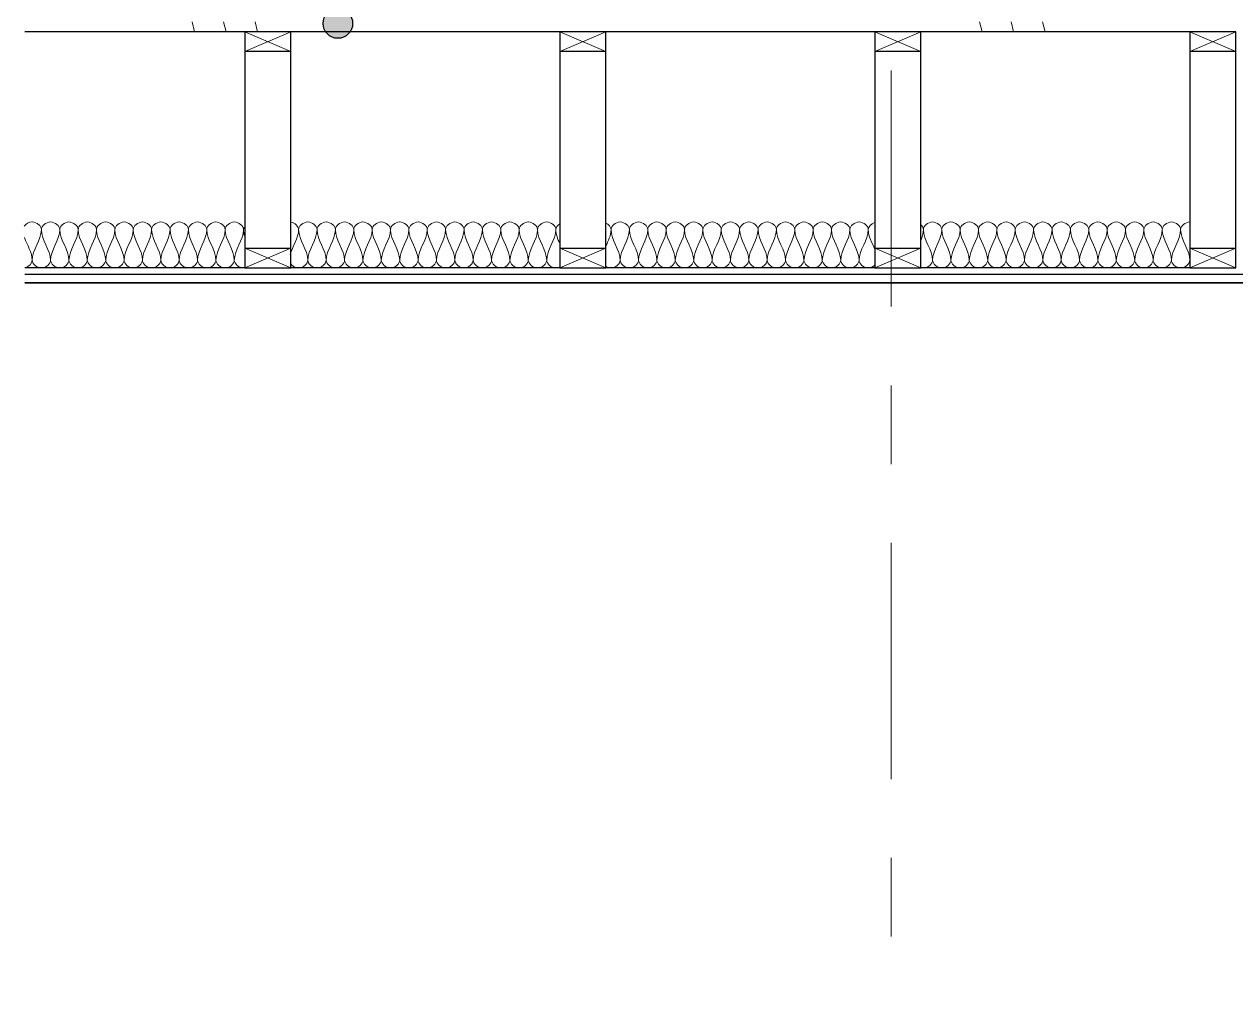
# Model space of a CAD drawing. Header units: inches. Extents: x 6 to 8416, y -388 to 6104.
# Drawn here: x 2720.9 to 2813.2, y 5530.2 to 5603.6 of the extents above; entities that cross this region are included whole.
import ezdxf

# ---------------------------------------------------------------- set-up
doc = ezdxf.new("R2010")
doc.units = ezdxf.units.IN
doc.header["$MEASUREMENT"] = 0
doc.linetypes.add('Center 3_8_', pattern=[36, 18, -6, 6, -6])
for name, color, linetype, lineweight in [('A-DETL', 90, 'Continuous', 13), ('A-DETL-GENF', 92, 'Continuous', 13), ('A-FLOR', 192, 'Continuous', 18), ('A-FLOR-IDEN', 11, 'Continuous', 25), ('A-FLOR-MCUT', 51, 'Continuous', 25), ('A-FLOR-PATT', 8, 'Continuous', 35), ('S-GRID', 1, 'Continuous', 13)]:
    doc.layers.add(name, color=color, linetype=linetype, lineweight=lineweight)

# ---------------------------------------------------------------- blocks, each defined once
blk = doc.blocks.new('06 Nominal Cut Lumber-Section-AM1 - 2x4 Section-9046868-WALL SECTION - GARAGE')
at = {"layer": 'A-DETL-GENF', "lineweight": 25}
for p, q in [((2.189, 5475.125), (-1.311, 5475.125)), ((-1.311, 5475.125), (-1.311, 5473.625)), ((2.189, 5473.625), (2.189, 5475.125))]:
    blk.add_line(p, q, dxfattribs=at)
at = {"layer": 'A-DETL-GENF'}
for p, q in [((-1.311, 5473.625), (2.189, 5475.125)), ((-1.311, 5475.125), (2.189, 5473.625))]:
    blk.add_line(p, q, dxfattribs=at)
blk = doc.blocks.new('06 Nominal Cut Lumber-Section-AM1 - 2x4 Section-V98-WALL SECTION - GARAGE')
at = {"layer": 'A-DETL-GENF', "lineweight": 25}
for p, q in [((-1.311, 5458.625), (-1.311, 5457.125)), ((2.189, 5457.125), (2.189, 5458.625)), ((-1.311, 5457.125), (2.189, 5457.125))]:
    blk.add_line(p, q, dxfattribs=at)
at = {"layer": 'A-DETL-GENF'}
for p, q in [((-1.311, 5457.125), (2.189, 5458.625)), ((-1.311, 5458.625), (2.189, 5457.125))]:
    blk.add_line(p, q, dxfattribs=at)
blk = doc.blocks.new('06 Nominal Cut Lumber-Top-AM - 4_ W-20150248-WALL SECTION - GARAGE')
at = {"layer": 'A-DETL-GENF', "lineweight": 25}
for p, q in [((2.189, 5473.625), (-1.311, 5473.625)), ((-1.311, 5473.625), (-1.311, 5458.625)), ((2.189, 5458.625), (2.189, 5473.625)), ((-1.311, 5458.625), (2.189, 5458.625))]:
    blk.add_line(p, q, dxfattribs=at)

msp = doc.modelspace()

# ---------------------------------------------------------------- hatches: boundary and pattern name
at = {"layer": 'A-FLOR-IDEN'}
h = msp.add_hatch(color=256, dxfattribs=at)
edge = h.paths.add_edge_path()
edge.add_arc((2744.75514259, 5603.62101073), 1.125, 0, 360)
at = {"layer": 'A-FLOR-PATT', "lineweight": 13}
h = msp.add_hatch(dxfattribs=at)
h.set_pattern_fill('FP_37', color=256, style=0, pattern_type=2)
h.set_pattern_definition([(0, (2876.84, 3038.5), (0, 60), [60, 0, 0, 0]), (284.036, (2917.643, 3050.5), (59.99915, -180.000494), [12.369, -235.017]), (284.036, (2915.243, 3050.5), (59.99915, -180.000494), [12.369, -235.017]), (284.036, (2912.843, 3050.5), (59.99915, -180.000494), [12.369, -235.017]), (284.036, (2881.643, 3062.5), (59.99915, -180.000494), [12.369, -235.017]), (284.036, (2879.243, 3062.5), (59.99915, -180.000494), [12.369, -235.017]), (284.036, (2876.843, 3062.5), (59.99915, -180.000494), [12.369, -235.017]), (284.036, (2899.643, 3074.5), (59.99915, -180.000494), [12.369, -235.017]), (284.036, (2897.243, 3074.5), (59.99915, -180.000494), [12.369, -235.017]), (284.036, (2894.843, 3074.5), (59.99915, -180.000494), [12.369, -235.017]), (284.036, (2917.643, 3086.5), (59.99915, -180.000494), [12.369, -235.017]), (284.036, (2915.243, 3086.5), (59.99915, -180.000494), [12.369, -235.017]), (284.036, (2912.843, 3086.5), (59.99915, -180.000494), [12.369, -235.017]), (284.036, (2881.643, 3098.5), (59.99915, -180.000494), [12.369, -235.017]), (284.036, (2879.243, 3098.5), (59.99915, -180.000494), [12.369, -235.017]), (284.036, (2876.843, 3098.5), (59.99915, -180.000494), [12.369, -235.017]), (0, (2876.84, 3044.5), (0, 60), [60, 0, 0, 0]), (0, (2876.84, 3050.5), (0, 60), [60, 0, 0, 0]), (0, (2876.84, 3056.5), (0, 60), [60, 0, 0, 0]), (0, (2876.84, 3062.5), (0, 60), [60, 0, 0, 0]), (0, (2876.84, 3068.5), (0, 60), [60, 0, 0, 0]), (0, (2876.84, 3074.5), (0, 60), [60, 0, 0, 0]), (0, (2876.84, 3080.5), (0, 60), [60, 0, 0, 0]), (0, (2876.84, 3086.5), (0, 60), [60, 0, 0, 0]), (0, (2876.84, 3092.5), (0, 60), [60, 0, 0, 0])])
h.paths.add_polyline_path([(3008.91421903, 5603), (3008.91421903, 5603.75), (2720.90221903, 5603.75), (2720.90221903, 5603), (3004.57021903, 5603)])

# ---------------------------------------------------------------- linework, layer by layer
at = {"layer": 'A-DETL'}
for points, knots in [([(2722.16421903, 5587.91666667), (2722.16421903, 5588.19165264), (2721.57461903, 5588.71108579), (2720.98501903, 5588.3554967), (2720.8577047, 5588.1761158)], [0, 0, 0, 0, 1.4142135624, 2.3823437611, 2.3823437611, 2.3823437611, 2.3823437611]), ([(2737.67291741, 5585.00960205), (2737.6369463, 5585.00332842), (2737.25058266, 5584.96796391), (2736.86421903, 5585.30834736), (2736.86421903, 5585.58333333)], [1.2672822832, 1.2672822832, 1.2672822832, 1.2672822832, 1.4142135624, 2.8284271247, 2.8284271247, 2.8284271247, 2.8284271247]), ([(2742.46421903, 5585.58333333), (2742.46421903, 5585.30834736), (2741.84421903, 5584.76213203), (2741.22421903, 5585.18349814), (2741.11489658, 5585.39362322)], [0, 0, 0, 0, 1.4142135624, 2.5051783105, 2.5051783105, 2.5051783105, 2.5051783105]), ([(2761.68089362, 5585.0795204), (2761.58240085, 5585.02995582), (2761.12330994, 5584.90389173), (2760.66421903, 5585.30834736), (2760.66421903, 5585.58333333)], [0.9734197248, 0.9734197248, 0.9734197248, 0.9734197248, 1.4142135624, 2.8284271247, 2.8284271247, 2.8284271247, 2.8284271247]), ([(2766.26421903, 5585.58333333), (2766.26421903, 5585.30834736), (2765.76876448, 5584.87185564), (2765.27330994, 5585.0532548), (2765.15297691, 5585.13523799)], [0, 0, 0, 0, 1.4142135624, 2.0019386792, 2.0019386792, 2.0019386792, 2.0019386792]), ([(2785.67822719, 5585.21793881), (2785.54421903, 5585.09086808), (2785.00421903, 5584.83261143), (2784.46421903, 5585.30834736), (2784.46421903, 5585.58333333)], [0.6464976285, 0.6464976285, 0.6464976285, 0.6464976285, 1.4142135624, 2.8284271247, 2.8284271247, 2.8284271247, 2.8284271247]), ([(2790.06421903, 5585.58333333), (2790.06421903, 5585.30834736), (2789.64149176, 5584.93592782), (2789.21876448, 5585.0133137), (2789.1491774, 5585.0368753)], [0, 0, 0, 0, 1.4142135624, 1.7080761208, 1.7080761208, 1.7080761208, 1.7080761208])]:
    msp.add_open_spline(points, degree=3, knots=knots, dxfattribs=at)
for points in [[(2723.56421903, 5587.91666667), (2723.56421903, 5588.19165264), (2722.86421903, 5588.80834736), (2722.16421903, 5588.19165264), (2722.16421903, 5587.91666667)], [(2724.96421903, 5587.91666667), (2724.96421903, 5588.19165264), (2724.26421903, 5588.80834736), (2723.56421903, 5588.19165264), (2723.56421903, 5587.91666667)], [(2726.36421903, 5587.91666667), (2726.36421903, 5588.19165264), (2725.66421903, 5588.80834736), (2724.96421903, 5588.19165264), (2724.96421903, 5587.91666667)], [(2727.76421903, 5587.91666667), (2727.76421903, 5588.19165264), (2727.06421903, 5588.80834736), (2726.36421903, 5588.19165264), (2726.36421903, 5587.91666667)], [(2729.16421903, 5587.91666667), (2729.16421903, 5588.19165264), (2728.46421903, 5588.80834736), (2727.76421903, 5588.19165264), (2727.76421903, 5587.91666667)], [(2730.56421903, 5587.91666667), (2730.56421903, 5588.19165264), (2729.86421903, 5588.80834736), (2729.16421903, 5588.19165264), (2729.16421903, 5587.91666667)], [(2731.96421903, 5587.91666667), (2731.96421903, 5588.19165264), (2731.26421903, 5588.80834736), (2730.56421903, 5588.19165264), (2730.56421903, 5587.91666667)], [(2733.36421903, 5587.91666667), (2733.36421903, 5588.19165264), (2732.66421903, 5588.80834736), (2731.96421903, 5588.19165264), (2731.96421903, 5587.91666667)], [(2734.76421903, 5587.91666667), (2734.76421903, 5588.19165264), (2734.06421903, 5588.80834736), (2733.36421903, 5588.19165264), (2733.36421903, 5587.91666667)], [(2736.16421903, 5587.91666667), (2736.16421903, 5588.19165264), (2735.46421903, 5588.80834736), (2734.76421903, 5588.19165264), (2734.76421903, 5587.91666667)], [(2737.56421903, 5587.91666667), (2737.56421903, 5588.19165264), (2736.86421903, 5588.80834736), (2736.16421903, 5588.19165264), (2736.16421903, 5587.91666667)], [(2741.76421903, 5587.91666667), (2741.76421903, 5588.16308267), (2741.48316826, 5588.43628794), (2741.17291741, 5588.49039795)], [(2743.16421903, 5587.91666667), (2743.16421903, 5588.19165264), (2742.46421903, 5588.80834736), (2741.76421903, 5588.19165264), (2741.76421903, 5587.91666667)], [(2744.56421903, 5587.91666667), (2744.56421903, 5588.19165264), (2743.86421903, 5588.80834736), (2743.16421903, 5588.19165264), (2743.16421903, 5587.91666667)], [(2745.96421903, 5587.91666667), (2745.96421903, 5588.19165264), (2745.26421903, 5588.80834736), (2744.56421903, 5588.19165264), (2744.56421903, 5587.91666667)], [(2747.36421903, 5587.91666667), (2747.36421903, 5588.19165264), (2746.66421903, 5588.80834736), (2745.96421903, 5588.19165264), (2745.96421903, 5587.91666667)], [(2748.76421903, 5587.91666667), (2748.76421903, 5588.19165264), (2748.06421903, 5588.80834736), (2747.36421903, 5588.19165264), (2747.36421903, 5587.91666667)], [(2750.16421903, 5587.91666667), (2750.16421903, 5588.19165264), (2749.46421903, 5588.80834736), (2748.76421903, 5588.19165264), (2748.76421903, 5587.91666667)], [(2751.56421903, 5587.91666667), (2751.56421903, 5588.19165264), (2750.86421903, 5588.80834736), (2750.16421903, 5588.19165264), (2750.16421903, 5587.91666667)], [(2752.96421903, 5587.91666667), (2752.96421903, 5588.19165264), (2752.26421903, 5588.80834736), (2751.56421903, 5588.19165264), (2751.56421903, 5587.91666667)], [(2754.36421903, 5587.91666667), (2754.36421903, 5588.19165264), (2753.66421903, 5588.80834736), (2752.96421903, 5588.19165264), (2752.96421903, 5587.91666667)], [(2755.76421903, 5587.91666667), (2755.76421903, 5588.19165264), (2755.06421903, 5588.80834736), (2754.36421903, 5588.19165264), (2754.36421903, 5587.91666667)], [(2757.16421903, 5587.91666667), (2757.16421903, 5588.19165264), (2756.46421903, 5588.80834736), (2755.76421903, 5588.19165264), (2755.76421903, 5587.91666667)], [(2758.56421903, 5587.91666667), (2758.56421903, 5588.19165264), (2757.86421903, 5588.80834736), (2757.16421903, 5588.19165264), (2757.16421903, 5587.91666667)], [(2759.96421903, 5587.91666667), (2759.96421903, 5588.19165264), (2759.26421903, 5588.80834736), (2758.56421903, 5588.19165264), (2758.56421903, 5587.91666667)], [(2761.36421903, 5587.91666667), (2761.36421903, 5588.19165264), (2760.66421903, 5588.80834736), (2759.96421903, 5588.19165264), (2759.96421903, 5587.91666667)], [(2761.65297691, 5588.36476201), (2761.48375858, 5588.24947314), (2761.36421903, 5588.07737275), (2761.36421903, 5587.91666667)], [(2765.56421903, 5587.91666667), (2765.56421903, 5588.10594272), (2765.39839849, 5588.31102451), (2765.18089362, 5588.4204796)], [(2766.96421903, 5587.91666667), (2766.96421903, 5588.19165264), (2766.26421903, 5588.80834736), (2765.56421903, 5588.19165264), (2765.56421903, 5587.91666667)], [(2768.36421903, 5587.91666667), (2768.36421903, 5588.19165264), (2767.66421903, 5588.80834736), (2766.96421903, 5588.19165264), (2766.96421903, 5587.91666667)], [(2769.76421903, 5587.91666667), (2769.76421903, 5588.19165264), (2769.06421903, 5588.80834736), (2768.36421903, 5588.19165264), (2768.36421903, 5587.91666667)], [(2771.16421903, 5587.91666667), (2771.16421903, 5588.19165264), (2770.46421903, 5588.80834736), (2769.76421903, 5588.19165264), (2769.76421903, 5587.91666667)], [(2772.56421903, 5587.91666667), (2772.56421903, 5588.19165264), (2771.86421903, 5588.80834736), (2771.16421903, 5588.19165264), (2771.16421903, 5587.91666667)], [(2773.96421903, 5587.91666667), (2773.96421903, 5588.19165264), (2773.26421903, 5588.80834736), (2772.56421903, 5588.19165264), (2772.56421903, 5587.91666667)], [(2775.36421903, 5587.91666667), (2775.36421903, 5588.19165264), (2774.66421903, 5588.80834736), (2773.96421903, 5588.19165264), (2773.96421903, 5587.91666667)], [(2776.76421903, 5587.91666667), (2776.76421903, 5588.19165264), (2776.06421903, 5588.80834736), (2775.36421903, 5588.19165264), (2775.36421903, 5587.91666667)], [(2778.16421903, 5587.91666667), (2778.16421903, 5588.19165264), (2777.46421903, 5588.80834736), (2776.76421903, 5588.19165264), (2776.76421903, 5587.91666667)], [(2779.56421903, 5587.91666667), (2779.56421903, 5588.19165264), (2778.86421903, 5588.80834736), (2778.16421903, 5588.19165264), (2778.16421903, 5587.91666667)], [(2780.96421903, 5587.91666667), (2780.96421903, 5588.19165264), (2780.26421903, 5588.80834736), (2779.56421903, 5588.19165264), (2779.56421903, 5587.91666667)], [(2782.36421903, 5587.91666667), (2782.36421903, 5588.19165264), (2781.66421903, 5588.80834736), (2780.96421903, 5588.19165264), (2780.96421903, 5587.91666667)], [(2783.76421903, 5587.91666667), (2783.76421903, 5588.19165264), (2783.06421903, 5588.80834736), (2782.36421903, 5588.19165264), (2782.36421903, 5587.91666667)], [(2785.16421903, 5587.91666667), (2785.16421903, 5588.19165264), (2784.46421903, 5588.80834736), (2783.76421903, 5588.19165264), (2783.76421903, 5587.91666667)], [(2785.6491774, 5588.4631247), (2785.38387664, 5588.37329611), (2785.16421903, 5588.1345127), (2785.16421903, 5587.91666667)], [(2789.36421903, 5587.91666667), (2789.36421903, 5588.04237454), (2789.29107617, 5588.17505426), (2789.17822719, 5588.28206119)], [(2790.76421903, 5587.91666667), (2790.76421903, 5588.19165264), (2790.06421903, 5588.80834736), (2789.36421903, 5588.19165264), (2789.36421903, 5587.91666667)], [(2792.16421903, 5587.91666667), (2792.16421903, 5588.19165264), (2791.46421903, 5588.80834736), (2790.76421903, 5588.19165264), (2790.76421903, 5587.91666667)], [(2793.56421903, 5587.91666667), (2793.56421903, 5588.19165264), (2792.86421903, 5588.80834736), (2792.16421903, 5588.19165264), (2792.16421903, 5587.91666667)], [(2794.96421903, 5587.91666667), (2794.96421903, 5588.19165264), (2794.26421903, 5588.80834736), (2793.56421903, 5588.19165264), (2793.56421903, 5587.91666667)], [(2796.36421903, 5587.91666667), (2796.36421903, 5588.19165264), (2795.66421903, 5588.80834736), (2794.96421903, 5588.19165264), (2794.96421903, 5587.91666667)], [(2797.76421903, 5587.91666667), (2797.76421903, 5588.19165264), (2797.06421903, 5588.80834736), (2796.36421903, 5588.19165264), (2796.36421903, 5587.91666667)], [(2799.16421903, 5587.91666667), (2799.16421903, 5588.19165264), (2798.46421903, 5588.80834736), (2797.76421903, 5588.19165264), (2797.76421903, 5587.91666667)], [(2800.56421903, 5587.91666667), (2800.56421903, 5588.19165264), (2799.86421903, 5588.80834736), (2799.16421903, 5588.19165264), (2799.16421903, 5587.91666667)], [(2801.96421903, 5587.91666667), (2801.96421903, 5588.19165264), (2801.26421903, 5588.80834736), (2800.56421903, 5588.19165264), (2800.56421903, 5587.91666667)], [(2803.36421903, 5587.91666667), (2803.36421903, 5588.19165264), (2802.66421903, 5588.80834736), (2801.96421903, 5588.19165264), (2801.96421903, 5587.91666667)], [(2804.76421903, 5587.91666667), (2804.76421903, 5588.19165264), (2804.06421903, 5588.80834736), (2803.36421903, 5588.19165264), (2803.36421903, 5587.91666667)], [(2806.16421903, 5587.91666667), (2806.16421903, 5588.19165264), (2805.46421903, 5588.80834736), (2804.76421903, 5588.19165264), (2804.76421903, 5587.91666667)], [(2807.56421903, 5587.91666667), (2807.56421903, 5588.19165264), (2806.86421903, 5588.80834736), (2806.16421903, 5588.19165264), (2806.16421903, 5587.91666667)], [(2808.96421903, 5587.91666667), (2808.96421903, 5588.19165264), (2808.26421903, 5588.80834736), (2807.56421903, 5588.19165264), (2807.56421903, 5587.91666667)], [(2809.66421903, 5588.5), (2809.31421903, 5588.5), (2808.96421903, 5588.19165264), (2808.96421903, 5587.91666667)], [(2720.87633875, 5587.31853819), (2721.07410346, 5586.7403217), (2721.46421903, 5586.18183811), (2721.46421903, 5585.58333333)], [(2721.46421903, 5585.58333333), (2721.46421903, 5586.38504832), (2722.16421903, 5587.11495168), (2722.16421903, 5587.91666667)], [(2722.16421903, 5587.91666667), (2722.16421903, 5587.11495168), (2722.86421903, 5586.38504832), (2722.86421903, 5585.58333333)], [(2722.86421903, 5585.58333333), (2722.86421903, 5586.38504832), (2723.56421903, 5587.11495168), (2723.56421903, 5587.91666667)], [(2723.56421903, 5587.91666667), (2723.56421903, 5587.11495168), (2724.26421903, 5586.38504832), (2724.26421903, 5585.58333333)], [(2724.26421903, 5585.58333333), (2724.26421903, 5586.38504832), (2724.96421903, 5587.11495168), (2724.96421903, 5587.91666667)], [(2724.96421903, 5587.91666667), (2724.96421903, 5587.11495168), (2725.66421903, 5586.38504832), (2725.66421903, 5585.58333333)], [(2725.66421903, 5585.58333333), (2725.66421903, 5586.38504832), (2726.36421903, 5587.11495168), (2726.36421903, 5587.91666667)], [(2726.36421903, 5587.91666667), (2726.36421903, 5587.11495168), (2727.06421903, 5586.38504832), (2727.06421903, 5585.58333333)], [(2727.06421903, 5585.58333333), (2727.06421903, 5586.38504832), (2727.76421903, 5587.11495168), (2727.76421903, 5587.91666667)], [(2727.76421903, 5587.91666667), (2727.76421903, 5587.11495168), (2728.46421903, 5586.38504832), (2728.46421903, 5585.58333333)], [(2728.46421903, 5585.58333333), (2728.46421903, 5586.38504832), (2729.16421903, 5587.11495168), (2729.16421903, 5587.91666667)], [(2729.16421903, 5587.91666667), (2729.16421903, 5587.11495168), (2729.86421903, 5586.38504832), (2729.86421903, 5585.58333333)], [(2729.86421903, 5585.58333333), (2729.86421903, 5586.38504832), (2730.56421903, 5587.11495168), (2730.56421903, 5587.91666667)], [(2730.56421903, 5587.91666667), (2730.56421903, 5587.11495168), (2731.26421903, 5586.38504832), (2731.26421903, 5585.58333333)], [(2731.26421903, 5585.58333333), (2731.26421903, 5586.38504832), (2731.96421903, 5587.11495168), (2731.96421903, 5587.91666667)], [(2731.96421903, 5587.91666667), (2731.96421903, 5587.11495168), (2732.66421903, 5586.38504832), (2732.66421903, 5585.58333333)], [(2732.66421903, 5585.58333333), (2732.66421903, 5586.38504832), (2733.36421903, 5587.11495168), (2733.36421903, 5587.91666667)], [(2733.36421903, 5587.91666667), (2733.36421903, 5587.11495168), (2734.06421903, 5586.38504832), (2734.06421903, 5585.58333333)], [(2734.06421903, 5585.58333333), (2734.06421903, 5586.38504832), (2734.76421903, 5587.11495168), (2734.76421903, 5587.91666667)], [(2734.76421903, 5587.91666667), (2734.76421903, 5587.11495168), (2735.46421903, 5586.38504832), (2735.46421903, 5585.58333333)], [(2735.46421903, 5585.58333333), (2735.46421903, 5586.38504832), (2736.16421903, 5587.11495168), (2736.16421903, 5587.91666667)], [(2736.16421903, 5587.91666667), (2736.16421903, 5587.11495168), (2736.86421903, 5586.38504832), (2736.86421903, 5585.58333333)], [(2736.86421903, 5585.58333333), (2736.86421903, 5586.38504832), (2737.56421903, 5587.11495168), (2737.56421903, 5587.91666667)], [(2737.61489658, 5588.10637678), (2737.58250474, 5588.0441175), (2737.56421903, 5587.9795206), (2737.56421903, 5587.91666667)], [(2737.56421903, 5587.91666667), (2737.56421903, 5587.76941289), (2737.58783419, 5587.62458175), (2737.62638955, 5587.4812833)], [(2741.12638955, 5586.0187167), (2741.29774673, 5586.65559872), (2741.76421903, 5587.26220546), (2741.76421903, 5587.91666667)], [(2741.76421903, 5587.91666667), (2741.76421903, 5587.11495168), (2742.46421903, 5586.38504832), (2742.46421903, 5585.58333333)], [(2742.46421903, 5585.58333333), (2742.46421903, 5586.38504832), (2743.16421903, 5587.11495168), (2743.16421903, 5587.91666667)], [(2743.16421903, 5587.91666667), (2743.16421903, 5587.11495168), (2743.86421903, 5586.38504832), (2743.86421903, 5585.58333333)], [(2743.86421903, 5585.58333333), (2743.86421903, 5586.38504832), (2744.56421903, 5587.11495168), (2744.56421903, 5587.91666667)], [(2744.56421903, 5587.91666667), (2744.56421903, 5587.11495168), (2745.26421903, 5586.38504832), (2745.26421903, 5585.58333333)], [(2745.26421903, 5585.58333333), (2745.26421903, 5586.38504832), (2745.96421903, 5587.11495168), (2745.96421903, 5587.91666667)], [(2745.96421903, 5587.91666667), (2745.96421903, 5587.11495168), (2746.66421903, 5586.38504832), (2746.66421903, 5585.58333333)], [(2746.66421903, 5585.58333333), (2746.66421903, 5586.38504832), (2747.36421903, 5587.11495168), (2747.36421903, 5587.91666667)], [(2747.36421903, 5587.91666667), (2747.36421903, 5587.11495168), (2748.06421903, 5586.38504832), (2748.06421903, 5585.58333333)], [(2748.06421903, 5585.58333333), (2748.06421903, 5586.38504832), (2748.76421903, 5587.11495168), (2748.76421903, 5587.91666667)], [(2748.76421903, 5587.91666667), (2748.76421903, 5587.11495168), (2749.46421903, 5586.38504832), (2749.46421903, 5585.58333333)], [(2749.46421903, 5585.58333333), (2749.46421903, 5586.38504832), (2750.16421903, 5587.11495168), (2750.16421903, 5587.91666667)], [(2750.16421903, 5587.91666667), (2750.16421903, 5587.11495168), (2750.86421903, 5586.38504832), (2750.86421903, 5585.58333333)], [(2750.86421903, 5585.58333333), (2750.86421903, 5586.38504832), (2751.56421903, 5587.11495168), (2751.56421903, 5587.91666667)], [(2751.56421903, 5587.91666667), (2751.56421903, 5587.11495168), (2752.26421903, 5586.38504832), (2752.26421903, 5585.58333333)], [(2752.26421903, 5585.58333333), (2752.26421903, 5586.38504832), (2752.96421903, 5587.11495168), (2752.96421903, 5587.91666667)], [(2752.96421903, 5587.91666667), (2752.96421903, 5587.11495168), (2753.66421903, 5586.38504832), (2753.66421903, 5585.58333333)], [(2753.66421903, 5585.58333333), (2753.66421903, 5586.38504832), (2754.36421903, 5587.11495168), (2754.36421903, 5587.91666667)], [(2754.36421903, 5587.91666667), (2754.36421903, 5587.11495168), (2755.06421903, 5586.38504832), (2755.06421903, 5585.58333333)], [(2755.06421903, 5585.58333333), (2755.06421903, 5586.38504832), (2755.76421903, 5587.11495168), (2755.76421903, 5587.91666667)], [(2755.76421903, 5587.91666667), (2755.76421903, 5587.11495168), (2756.46421903, 5586.38504832), (2756.46421903, 5585.58333333)], [(2756.46421903, 5585.58333333), (2756.46421903, 5586.38504832), (2757.16421903, 5587.11495168), (2757.16421903, 5587.91666667)], [(2757.16421903, 5587.91666667), (2757.16421903, 5587.11495168), (2757.86421903, 5586.38504832), (2757.86421903, 5585.58333333)], [(2757.86421903, 5585.58333333), (2757.86421903, 5586.38504832), (2758.56421903, 5587.11495168), (2758.56421903, 5587.91666667)], [(2758.56421903, 5587.91666667), (2758.56421903, 5587.11495168), (2759.26421903, 5586.38504832), (2759.26421903, 5585.58333333)], [(2759.26421903, 5585.58333333), (2759.26421903, 5586.38504832), (2759.96421903, 5587.11495168), (2759.96421903, 5587.91666667)], [(2759.96421903, 5587.91666667), (2759.96421903, 5587.11495168), (2760.66421903, 5586.38504832), (2760.66421903, 5585.58333333)], [(2760.66421903, 5585.58333333), (2760.66421903, 5586.38504832), (2761.36421903, 5587.11495168), (2761.36421903, 5587.91666667)], [(2761.36421903, 5587.91666667), (2761.36421903, 5587.55545442), (2761.50631539, 5587.20881956), (2761.66246525, 5586.86362642)], [(2765.16246525, 5586.63637358), (2765.35289189, 5587.05734082), (2765.56421903, 5587.47616393), (2765.56421903, 5587.91666667)], [(2765.56421903, 5587.91666667), (2765.56421903, 5587.11495168), (2766.26421903, 5586.38504832), (2766.26421903, 5585.58333333)], [(2766.26421903, 5585.58333333), (2766.26421903, 5586.38504832), (2766.96421903, 5587.11495168), (2766.96421903, 5587.91666667)], [(2766.96421903, 5587.91666667), (2766.96421903, 5587.11495168), (2767.66421903, 5586.38504832), (2767.66421903, 5585.58333333)], [(2767.66421903, 5585.58333333), (2767.66421903, 5586.38504832), (2768.36421903, 5587.11495168), (2768.36421903, 5587.91666667)], [(2768.36421903, 5587.91666667), (2768.36421903, 5587.11495168), (2769.06421903, 5586.38504832), (2769.06421903, 5585.58333333)], [(2769.06421903, 5585.58333333), (2769.06421903, 5586.38504832), (2769.76421903, 5587.11495168), (2769.76421903, 5587.91666667)], [(2769.76421903, 5587.91666667), (2769.76421903, 5587.11495168), (2770.46421903, 5586.38504832), (2770.46421903, 5585.58333333)], [(2770.46421903, 5585.58333333), (2770.46421903, 5586.38504832), (2771.16421903, 5587.11495168), (2771.16421903, 5587.91666667)], [(2771.16421903, 5587.91666667), (2771.16421903, 5587.11495168), (2771.86421903, 5586.38504832), (2771.86421903, 5585.58333333)], [(2771.86421903, 5585.58333333), (2771.86421903, 5586.38504832), (2772.56421903, 5587.11495168), (2772.56421903, 5587.91666667)], [(2772.56421903, 5587.91666667), (2772.56421903, 5587.11495168), (2773.26421903, 5586.38504832), (2773.26421903, 5585.58333333)], [(2773.26421903, 5585.58333333), (2773.26421903, 5586.38504832), (2773.96421903, 5587.11495168), (2773.96421903, 5587.91666667)], [(2773.96421903, 5587.91666667), (2773.96421903, 5587.11495168), (2774.66421903, 5586.38504832), (2774.66421903, 5585.58333333)], [(2774.66421903, 5585.58333333), (2774.66421903, 5586.38504832), (2775.36421903, 5587.11495168), (2775.36421903, 5587.91666667)], [(2775.36421903, 5587.91666667), (2775.36421903, 5587.11495168), (2776.06421903, 5586.38504832), (2776.06421903, 5585.58333333)], [(2776.06421903, 5585.58333333), (2776.06421903, 5586.38504832), (2776.76421903, 5587.11495168), (2776.76421903, 5587.91666667)], [(2776.76421903, 5587.91666667), (2776.76421903, 5587.11495168), (2777.46421903, 5586.38504832), (2777.46421903, 5585.58333333)], [(2777.46421903, 5585.58333333), (2777.46421903, 5586.38504832), (2778.16421903, 5587.11495168), (2778.16421903, 5587.91666667)], [(2778.16421903, 5587.91666667), (2778.16421903, 5587.11495168), (2778.86421903, 5586.38504832), (2778.86421903, 5585.58333333)], [(2778.86421903, 5585.58333333), (2778.86421903, 5586.38504832), (2779.56421903, 5587.11495168), (2779.56421903, 5587.91666667)], [(2779.56421903, 5587.91666667), (2779.56421903, 5587.11495168), (2780.26421903, 5586.38504832), (2780.26421903, 5585.58333333)], [(2780.26421903, 5585.58333333), (2780.26421903, 5586.38504832), (2780.96421903, 5587.11495168), (2780.96421903, 5587.91666667)], [(2780.96421903, 5587.91666667), (2780.96421903, 5587.11495168), (2781.66421903, 5586.38504832), (2781.66421903, 5585.58333333)], [(2781.66421903, 5585.58333333), (2781.66421903, 5586.38504832), (2782.36421903, 5587.11495168), (2782.36421903, 5587.91666667)], [(2782.36421903, 5587.91666667), (2782.36421903, 5587.11495168), (2783.06421903, 5586.38504832), (2783.06421903, 5585.58333333)], [(2783.06421903, 5585.58333333), (2783.06421903, 5586.38504832), (2783.76421903, 5587.11495168), (2783.76421903, 5587.91666667)], [(2783.76421903, 5587.91666667), (2783.76421903, 5587.11495168), (2784.46421903, 5586.38504832), (2784.46421903, 5585.58333333)], [(2784.46421903, 5585.58333333), (2784.46421903, 5586.38504832), (2785.16421903, 5587.11495168), (2785.16421903, 5587.91666667)], [(2785.16421903, 5587.91666667), (2785.16421903, 5587.39687344), (2785.45847093, 5586.90726693), (2785.66541732, 5586.40870392)], [(2789.16541732, 5587.09129608), (2789.27765943, 5587.36170314), (2789.36421903, 5587.63474491), (2789.36421903, 5587.91666667)], [(2789.36421903, 5587.91666667), (2789.36421903, 5587.11495168), (2790.06421903, 5586.38504832), (2790.06421903, 5585.58333333)], [(2790.06421903, 5585.58333333), (2790.06421903, 5586.38504832), (2790.76421903, 5587.11495168), (2790.76421903, 5587.91666667)], [(2790.76421903, 5587.91666667), (2790.76421903, 5587.11495168), (2791.46421903, 5586.38504832), (2791.46421903, 5585.58333333)], [(2791.46421903, 5585.58333333), (2791.46421903, 5586.38504832), (2792.16421903, 5587.11495168), (2792.16421903, 5587.91666667)], [(2792.16421903, 5587.91666667), (2792.16421903, 5587.11495168), (2792.86421903, 5586.38504832), (2792.86421903, 5585.58333333)], [(2792.86421903, 5585.58333333), (2792.86421903, 5586.38504832), (2793.56421903, 5587.11495168), (2793.56421903, 5587.91666667)], [(2793.56421903, 5587.91666667), (2793.56421903, 5587.11495168), (2794.26421903, 5586.38504832), (2794.26421903, 5585.58333333)], [(2794.26421903, 5585.58333333), (2794.26421903, 5586.38504832), (2794.96421903, 5587.11495168), (2794.96421903, 5587.91666667)], [(2794.96421903, 5587.91666667), (2794.96421903, 5587.11495168), (2795.66421903, 5586.38504832), (2795.66421903, 5585.58333333)], [(2795.66421903, 5585.58333333), (2795.66421903, 5586.38504832), (2796.36421903, 5587.11495168), (2796.36421903, 5587.91666667)], [(2796.36421903, 5587.91666667), (2796.36421903, 5587.11495168), (2797.06421903, 5586.38504832), (2797.06421903, 5585.58333333)], [(2797.06421903, 5585.58333333), (2797.06421903, 5586.38504832), (2797.76421903, 5587.11495168), (2797.76421903, 5587.91666667)], [(2797.76421903, 5587.91666667), (2797.76421903, 5587.11495168), (2798.46421903, 5586.38504832), (2798.46421903, 5585.58333333)], [(2798.46421903, 5585.58333333), (2798.46421903, 5586.38504832), (2799.16421903, 5587.11495168), (2799.16421903, 5587.91666667)], [(2799.16421903, 5587.91666667), (2799.16421903, 5587.11495168), (2799.86421903, 5586.38504832), (2799.86421903, 5585.58333333)], [(2799.86421903, 5585.58333333), (2799.86421903, 5586.38504832), (2800.56421903, 5587.11495168), (2800.56421903, 5587.91666667)], [(2800.56421903, 5587.91666667), (2800.56421903, 5587.11495168), (2801.26421903, 5586.38504832), (2801.26421903, 5585.58333333)], [(2801.26421903, 5585.58333333), (2801.26421903, 5586.38504832), (2801.96421903, 5587.11495168), (2801.96421903, 5587.91666667)], [(2801.96421903, 5587.91666667), (2801.96421903, 5587.11495168), (2802.66421903, 5586.38504832), (2802.66421903, 5585.58333333)], [(2802.66421903, 5585.58333333), (2802.66421903, 5586.38504832), (2803.36421903, 5587.11495168), (2803.36421903, 5587.91666667)], [(2803.36421903, 5587.91666667), (2803.36421903, 5587.11495168), (2804.06421903, 5586.38504832), (2804.06421903, 5585.58333333)], [(2804.06421903, 5585.58333333), (2804.06421903, 5586.38504832), (2804.76421903, 5587.11495168), (2804.76421903, 5587.91666667)], [(2804.76421903, 5587.91666667), (2804.76421903, 5587.11495168), (2805.46421903, 5586.38504832), (2805.46421903, 5585.58333333)], [(2805.46421903, 5585.58333333), (2805.46421903, 5586.38504832), (2806.16421903, 5587.11495168), (2806.16421903, 5587.91666667)], [(2806.16421903, 5587.91666667), (2806.16421903, 5587.11495168), (2806.86421903, 5586.38504832), (2806.86421903, 5585.58333333)], [(2806.86421903, 5585.58333333), (2806.86421903, 5586.38504832), (2807.56421903, 5587.11495168), (2807.56421903, 5587.91666667)], [(2807.56421903, 5587.91666667), (2807.56421903, 5587.11495168), (2808.26421903, 5586.38504832), (2808.26421903, 5585.58333333)], [(2808.26421903, 5585.58333333), (2808.26421903, 5586.38504832), (2808.96421903, 5587.11495168), (2808.96421903, 5587.91666667)], [(2808.96421903, 5587.91666667), (2808.96421903, 5587.11495168), (2809.66421903, 5586.38504832), (2809.66421903, 5585.58333333)], [(2721.46421903, 5585.58333333), (2721.46421903, 5585.34777392), (2721.20738777, 5585.0877338), (2720.9137329, 5585.01800881)], [(2722.86421903, 5585.58333333), (2722.86421903, 5585.30834736), (2722.16421903, 5584.69165264), (2721.46421903, 5585.30834736), (2721.46421903, 5585.58333333)], [(2724.26421903, 5585.58333333), (2724.26421903, 5585.30834736), (2723.56421903, 5584.69165264), (2722.86421903, 5585.30834736), (2722.86421903, 5585.58333333)], [(2725.66421903, 5585.58333333), (2725.66421903, 5585.30834736), (2724.96421903, 5584.69165264), (2724.26421903, 5585.30834736), (2724.26421903, 5585.58333333)], [(2727.06421903, 5585.58333333), (2727.06421903, 5585.30834736), (2726.36421903, 5584.69165264), (2725.66421903, 5585.30834736), (2725.66421903, 5585.58333333)], [(2728.46421903, 5585.58333333), (2728.46421903, 5585.30834736), (2727.76421903, 5584.69165264), (2727.06421903, 5585.30834736), (2727.06421903, 5585.58333333)], [(2729.86421903, 5585.58333333), (2729.86421903, 5585.30834736), (2729.16421903, 5584.69165264), (2728.46421903, 5585.30834736), (2728.46421903, 5585.58333333)], [(2731.26421903, 5585.58333333), (2731.26421903, 5585.30834736), (2730.56421903, 5584.69165264), (2729.86421903, 5585.30834736), (2729.86421903, 5585.58333333)], [(2732.66421903, 5585.58333333), (2732.66421903, 5585.30834736), (2731.96421903, 5584.69165264), (2731.26421903, 5585.30834736), (2731.26421903, 5585.58333333)], [(2734.06421903, 5585.58333333), (2734.06421903, 5585.30834736), (2733.36421903, 5584.69165264), (2732.66421903, 5585.30834736), (2732.66421903, 5585.58333333)], [(2735.46421903, 5585.58333333), (2735.46421903, 5585.30834736), (2734.76421903, 5584.69165264), (2734.06421903, 5585.30834736), (2734.06421903, 5585.58333333)], [(2736.86421903, 5585.58333333), (2736.86421903, 5585.30834736), (2736.16421903, 5584.69165264), (2735.46421903, 5585.30834736), (2735.46421903, 5585.58333333)], [(2743.86421903, 5585.58333333), (2743.86421903, 5585.30834736), (2743.16421903, 5584.69165264), (2742.46421903, 5585.30834736), (2742.46421903, 5585.58333333)], [(2745.26421903, 5585.58333333), (2745.26421903, 5585.30834736), (2744.56421903, 5584.69165264), (2743.86421903, 5585.30834736), (2743.86421903, 5585.58333333)], [(2746.66421903, 5585.58333333), (2746.66421903, 5585.30834736), (2745.96421903, 5584.69165264), (2745.26421903, 5585.30834736), (2745.26421903, 5585.58333333)], [(2748.06421903, 5585.58333333), (2748.06421903, 5585.30834736), (2747.36421903, 5584.69165264), (2746.66421903, 5585.30834736), (2746.66421903, 5585.58333333)], [(2749.46421903, 5585.58333333), (2749.46421903, 5585.30834736), (2748.76421903, 5584.69165264), (2748.06421903, 5585.30834736), (2748.06421903, 5585.58333333)], [(2750.86421903, 5585.58333333), (2750.86421903, 5585.30834736), (2750.16421903, 5584.69165264), (2749.46421903, 5585.30834736), (2749.46421903, 5585.58333333)], [(2752.26421903, 5585.58333333), (2752.26421903, 5585.30834736), (2751.56421903, 5584.69165264), (2750.86421903, 5585.30834736), (2750.86421903, 5585.58333333)], [(2753.66421903, 5585.58333333), (2753.66421903, 5585.30834736), (2752.96421903, 5584.69165264), (2752.26421903, 5585.30834736), (2752.26421903, 5585.58333333)], [(2755.06421903, 5585.58333333), (2755.06421903, 5585.30834736), (2754.36421903, 5584.69165264), (2753.66421903, 5585.30834736), (2753.66421903, 5585.58333333)], [(2756.46421903, 5585.58333333), (2756.46421903, 5585.30834736), (2755.76421903, 5584.69165264), (2755.06421903, 5585.30834736), (2755.06421903, 5585.58333333)], [(2757.86421903, 5585.58333333), (2757.86421903, 5585.30834736), (2757.16421903, 5584.69165264), (2756.46421903, 5585.30834736), (2756.46421903, 5585.58333333)], [(2759.26421903, 5585.58333333), (2759.26421903, 5585.30834736), (2758.56421903, 5584.69165264), (2757.86421903, 5585.30834736), (2757.86421903, 5585.58333333)], [(2760.66421903, 5585.58333333), (2760.66421903, 5585.30834736), (2759.96421903, 5584.69165264), (2759.26421903, 5585.30834736), (2759.26421903, 5585.58333333)], [(2767.66421903, 5585.58333333), (2767.66421903, 5585.30834736), (2766.96421903, 5584.69165264), (2766.26421903, 5585.30834736), (2766.26421903, 5585.58333333)], [(2769.06421903, 5585.58333333), (2769.06421903, 5585.30834736), (2768.36421903, 5584.69165264), (2767.66421903, 5585.30834736), (2767.66421903, 5585.58333333)], [(2770.46421903, 5585.58333333), (2770.46421903, 5585.30834736), (2769.76421903, 5584.69165264), (2769.06421903, 5585.30834736), (2769.06421903, 5585.58333333)], [(2771.86421903, 5585.58333333), (2771.86421903, 5585.30834736), (2771.16421903, 5584.69165264), (2770.46421903, 5585.30834736), (2770.46421903, 5585.58333333)], [(2773.26421903, 5585.58333333), (2773.26421903, 5585.30834736), (2772.56421903, 5584.69165264), (2771.86421903, 5585.30834736), (2771.86421903, 5585.58333333)], [(2774.66421903, 5585.58333333), (2774.66421903, 5585.30834736), (2773.96421903, 5584.69165264), (2773.26421903, 5585.30834736), (2773.26421903, 5585.58333333)], [(2776.06421903, 5585.58333333), (2776.06421903, 5585.30834736), (2775.36421903, 5584.69165264), (2774.66421903, 5585.30834736), (2774.66421903, 5585.58333333)], [(2777.46421903, 5585.58333333), (2777.46421903, 5585.30834736), (2776.76421903, 5584.69165264), (2776.06421903, 5585.30834736), (2776.06421903, 5585.58333333)], [(2778.86421903, 5585.58333333), (2778.86421903, 5585.30834736), (2778.16421903, 5584.69165264), (2777.46421903, 5585.30834736), (2777.46421903, 5585.58333333)], [(2780.26421903, 5585.58333333), (2780.26421903, 5585.30834736), (2779.56421903, 5584.69165264), (2778.86421903, 5585.30834736), (2778.86421903, 5585.58333333)], [(2781.66421903, 5585.58333333), (2781.66421903, 5585.30834736), (2780.96421903, 5584.69165264), (2780.26421903, 5585.30834736), (2780.26421903, 5585.58333333)], [(2783.06421903, 5585.58333333), (2783.06421903, 5585.30834736), (2782.36421903, 5584.69165264), (2781.66421903, 5585.30834736), (2781.66421903, 5585.58333333)], [(2784.46421903, 5585.58333333), (2784.46421903, 5585.30834736), (2783.76421903, 5584.69165264), (2783.06421903, 5585.30834736), (2783.06421903, 5585.58333333)], [(2791.46421903, 5585.58333333), (2791.46421903, 5585.30834736), (2790.76421903, 5584.69165264), (2790.06421903, 5585.30834736), (2790.06421903, 5585.58333333)], [(2792.86421903, 5585.58333333), (2792.86421903, 5585.30834736), (2792.16421903, 5584.69165264), (2791.46421903, 5585.30834736), (2791.46421903, 5585.58333333)], [(2794.26421903, 5585.58333333), (2794.26421903, 5585.30834736), (2793.56421903, 5584.69165264), (2792.86421903, 5585.30834736), (2792.86421903, 5585.58333333)], [(2795.66421903, 5585.58333333), (2795.66421903, 5585.30834736), (2794.96421903, 5584.69165264), (2794.26421903, 5585.30834736), (2794.26421903, 5585.58333333)], [(2797.06421903, 5585.58333333), (2797.06421903, 5585.30834736), (2796.36421903, 5584.69165264), (2795.66421903, 5585.30834736), (2795.66421903, 5585.58333333)], [(2798.46421903, 5585.58333333), (2798.46421903, 5585.30834736), (2797.76421903, 5584.69165264), (2797.06421903, 5585.30834736), (2797.06421903, 5585.58333333)], [(2799.86421903, 5585.58333333), (2799.86421903, 5585.30834736), (2799.16421903, 5584.69165264), (2798.46421903, 5585.30834736), (2798.46421903, 5585.58333333)], [(2801.26421903, 5585.58333333), (2801.26421903, 5585.30834736), (2800.56421903, 5584.69165264), (2799.86421903, 5585.30834736), (2799.86421903, 5585.58333333)], [(2802.66421903, 5585.58333333), (2802.66421903, 5585.30834736), (2801.96421903, 5584.69165264), (2801.26421903, 5585.30834736), (2801.26421903, 5585.58333333)], [(2804.06421903, 5585.58333333), (2804.06421903, 5585.30834736), (2803.36421903, 5584.69165264), (2802.66421903, 5585.30834736), (2802.66421903, 5585.58333333)], [(2805.46421903, 5585.58333333), (2805.46421903, 5585.30834736), (2804.76421903, 5584.69165264), (2804.06421903, 5585.30834736), (2804.06421903, 5585.58333333)], [(2806.86421903, 5585.58333333), (2806.86421903, 5585.30834736), (2806.16421903, 5584.69165264), (2805.46421903, 5585.30834736), (2805.46421903, 5585.58333333)], [(2808.26421903, 5585.58333333), (2808.26421903, 5585.30834736), (2807.56421903, 5584.69165264), (2806.86421903, 5585.30834736), (2806.86421903, 5585.58333333)], [(2809.66421903, 5585.58333333), (2809.66421903, 5585.30834736), (2808.96421903, 5584.69165264), (2808.26421903, 5585.30834736), (2808.26421903, 5585.58333333)]]:
    msp.add_open_spline(points, degree=3, dxfattribs=at)
at = {"layer": 'A-FLOR', "lineweight": 35}
msp.add_line((2720.90221903, 5583.875), (3002.16421903, 5583.875), dxfattribs=at)
at = {"layer": 'A-FLOR-IDEN'}
msp.add_circle((2744.75514259, 5603.62101073), 1.125, dxfattribs=at)
at = {"layer": 'A-FLOR-MCUT'}
for p, q in [((2737.66421903, 5603), (2720.90221903, 5603)), ((2761.66421903, 5603), (2741.16421903, 5603)), ((2785.66421903, 5603), (2765.16421903, 5603)), ((2809.66421903, 5603), (2789.16421903, 5603)), ((2737.66421903, 5585), (2720.90221903, 5585)), ((2761.66421903, 5585), (2741.16421903, 5585)), ((2785.66421903, 5585), (2765.16421903, 5585)), ((2809.66421903, 5585), (2789.16421903, 5585)), ((3002.16421903, 5584.5), (2720.90221903, 5584.5))]:
    msp.add_line(p, q, dxfattribs=at)
at = {"layer": 'S-GRID', "linetype": 'Center 3_8_'}
msp.add_line((2786.91421903, 4934.05025506), (2786.91421903, 6086.00577229), dxfattribs=at)

# ---------------------------------------------------------------- block references
at = {"layer": 'A-DETL-GENF'}
for name, p in [('06 Nominal Cut Lumber-Section-AM1 - 2x4 Section-9046868-WALL SECTION - GARAGE', (2738.97499582, 127.875)), ('06 Nominal Cut Lumber-Section-AM1 - 2x4 Section-9046868-WALL SECTION - GARAGE', (2762.97499582, 127.875)), ('06 Nominal Cut Lumber-Section-AM1 - 2x4 Section-9046868-WALL SECTION - GARAGE', (2786.97499582, 127.875)), ('06 Nominal Cut Lumber-Section-AM1 - 2x4 Section-9046868-WALL SECTION - GARAGE', (2810.97499582, 127.875)), ('06 Nominal Cut Lumber-Top-AM - 4_ W-20150248-WALL SECTION - GARAGE', (2738.97499582, 127.875)), ('06 Nominal Cut Lumber-Top-AM - 4_ W-20150248-WALL SECTION - GARAGE', (2762.97499582, 127.875)), ('06 Nominal Cut Lumber-Top-AM - 4_ W-20150248-WALL SECTION - GARAGE', (2786.97499582, 127.875)), ('06 Nominal Cut Lumber-Top-AM - 4_ W-20150248-WALL SECTION - GARAGE', (2810.97499582, 127.875)), ('06 Nominal Cut Lumber-Section-AM1 - 2x4 Section-V98-WALL SECTION - GARAGE', (2738.97499582, 127.875)), ('06 Nominal Cut Lumber-Section-AM1 - 2x4 Section-V98-WALL SECTION - GARAGE', (2762.97499582, 127.875)), ('06 Nominal Cut Lumber-Section-AM1 - 2x4 Section-V98-WALL SECTION - GARAGE', (2786.97499582, 127.875)), ('06 Nominal Cut Lumber-Section-AM1 - 2x4 Section-V98-WALL SECTION - GARAGE', (2810.97499582, 127.875))]:
    msp.add_blockref(name, p, dxfattribs=at)

doc.saveas('drawing.dxf')
